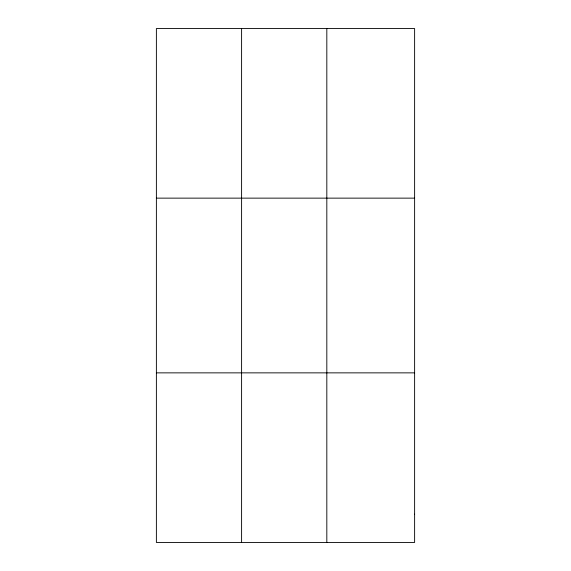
<?xml version="1.0" encoding="UTF-8"?>
<svg xmlns="http://www.w3.org/2000/svg" width="571" height="571" viewBox="0 0 571 571"><rect width="100%" height="100%" fill="white"/><g stroke="black" fill="none" stroke-linecap="round" stroke-linejoin="round"><path stroke-width="0.86" d="M241.597 542.45L241.597 28.55M326.819 542.45L326.819 28.55M156.383 198.137L414.617 198.137M156.383 372.863L414.617 372.863M414.617 514.185L414.617 542.45L156.383 542.45L156.383 28.55L414.617 28.55L414.617 514.185"/></g></svg>
